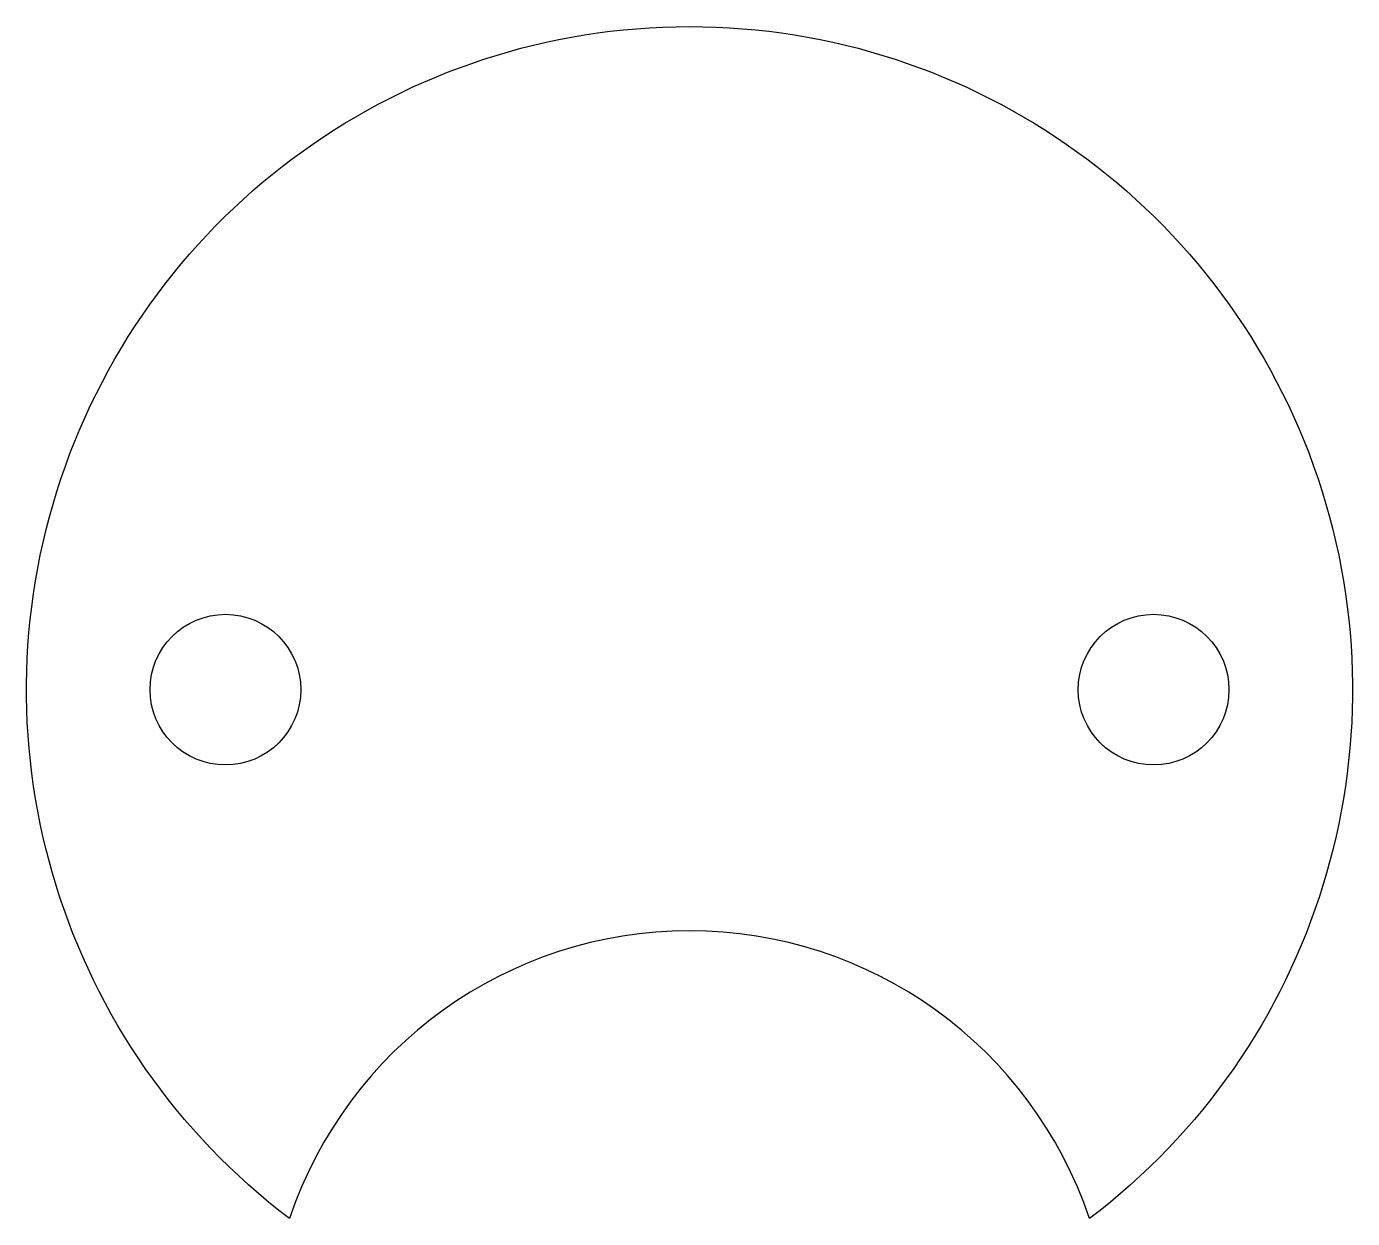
# Model space of a CAD drawing. Header units: millimetres. Extents: x -11 to 11, y -8.8 to 11.
import ezdxf

# ---------------------------------------------------------------- set-up
doc = ezdxf.new("R2010")
doc.units = ezdxf.units.MM

msp = doc.modelspace()

# ---------------------------------------------------------------- linework, layer by layer
msp.add_lwpolyline([(6.636, -8.773, 0.719195), (-6.636, -8.773, -2.979522)], format="xyb", close=True)
for centre in [(-7.7, 0), (7.7, 0)]:
    msp.add_circle(centre, 1.25)

doc.saveas('drawing.dxf')
